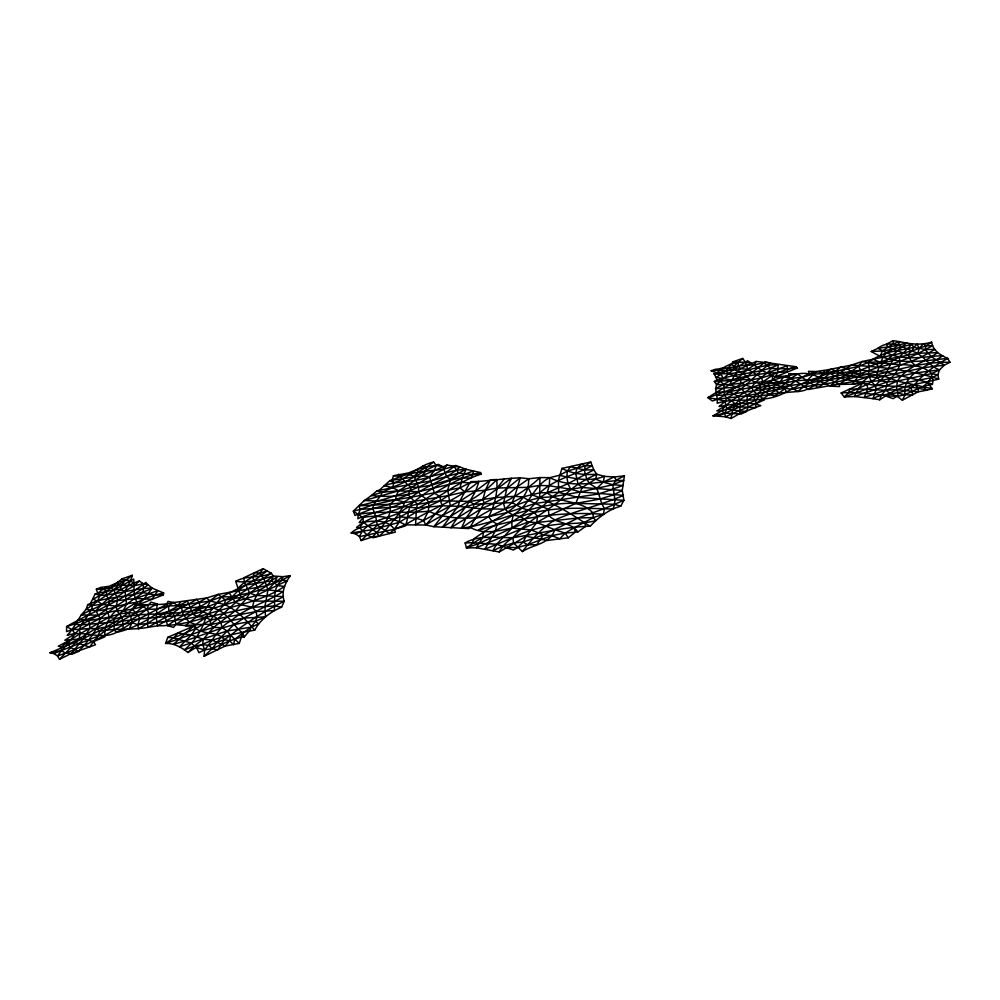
<?xml version="1.0" encoding="UTF-8"?>
<svg xmlns="http://www.w3.org/2000/svg" width="1000" height="1000" viewBox="0 0 1000 1000"><rect width="100%" height="100%" fill="white"/><g stroke="black" fill="none" stroke-linecap="round" stroke-linejoin="round"><path stroke-width="1.5" d="M167.763 637.325L173.55 637.913L191.05 642.962L196.55 647.712L199.013 652.688L204.587 649.825L212.125 648.725L229.638 640.8L241.3 636.987L244.15 637.075L242.712 633.062C232.375 625.275 227.125 611.4 213.425 608.225C200.688 603.55 184.525 613.062 173.637 602.537C161.95 605.525 149.613 604.025 137.55 605.1L144.05 598.913L152.2 588.125C132.287 598.612 108.125 595.037 87.688 604.675L86.125 609.375L95.838 610.788C107.713 597.425 122.338 586.862 139.238 581.038L143.463 583.675L148.25 584.913L145.8 582.45C121.525 601 92.888 611.413 66.612 626.562L66.562 631.613L72.1 629.675L89.637 628.587L96.912 628.587L99.725 631.263C115.738 628.062 132 630.337 148 627.362L147.487 623.088L148.863 613.4L147.125 609.388L143.25 606.55L137.55 605.1L163.375 594.862L163.6 592.95L152.2 588.125L148.25 584.913L116.15 606.188L100.138 618.375L79.538 629.375L74.95 633.675L64.825 640.238L83.438 638.675L93.45 641.637L95.55 644.775L71.237 653.525L59.525 659.325L57.512 655.925L53.812 653.538L50 652.775C80.512 639.663 112.287 627.812 137.55 605.1L134.25 594.475L133.737 579.062L114.2 589.8L86.125 609.375L81.225 614.987L72.1 629.675L67.225 635.388C83.75 629.388 100.487 640.775 116.638 632.337C137.95 627.913 155.775 614.25 173.637 602.537L206.588 597.987L218.15 594.375L265.975 585.862L282 580.175L290.3 575.65C285.15 583.188 281.025 592.112 284.2 601.25L281.6 607.188C270.5 611.7 260.487 619.562 254.675 630.163C231.575 634.087 207.975 638.987 187.975 652.463C181.525 647.45 174.075 643.025 165.6 643.45L167.763 637.325L193.538 626.125L205.825 617.4L252.5 607.3L275.012 605.95L281.6 607.188M290.3 575.65L282.863 576.688L273.4 576.013L271.262 573.188L267.125 570.913L253.888 580.825L221.637 596.7L205.825 617.4C190.225 622.362 173.925 626.013 157.487 625.763L156.312 617.863L157.1 603.875L151.012 602.125L148.45 604.987L147.125 609.388C119.2 628.362 89.637 645.113 57.512 655.925C63.1 648.225 70.175 642.038 74.95 633.675L72.1 629.675L66.612 626.562C83.413 621.562 99.225 613.25 116.875 610.712C127.638 610.837 138.175 607.925 148.45 604.987M950 362.287C922.325 361.7 895.75 370.513 869.062 376.538L862.375 381.987L862.35 383.237L852.3 384.175L839.375 384.412L830.25 379.575L825.025 378.025L818.838 377.587C801.825 366.613 780.863 380.425 762.8 381.838C743.388 382.75 725.95 392.013 707.875 397.663L717.4 399.2L747.325 395.688L753.213 397.013L779.075 392.987L798.062 391.525C805.612 383.713 816.388 380.637 824.05 373.075L824.1 370.475L851.45 365.112L862.062 361.55L911.85 351.05L925.837 345.85L931.663 342.175C932.875 350.725 940.575 355.188 947.725 358.413L950 362.287L944.338 365.138L939.538 369.837L931.7 373.612L897.35 381.075L886.375 385.825L854.6 396.525L844.237 396.95L841.162 392.975L862.35 383.237C883.575 387.95 905.812 384.3 926.862 390.175L932.337 388.738L927.075 382.125L886.35 372.325L860.638 370.2L840.562 372.975L813.238 374.062L802.188 377.312L790.7 378.5L779.712 382.038L761.45 384.188L751.775 387.275L729.837 391.625L716.425 392.262L707.875 397.663L712.337 400.938C726.762 397 736.225 383.688 750.425 379.688C766.612 378.225 780.525 370.7 796.025 366.75L797.425 367.975L775.312 376.9L767.337 385.975L753.213 397.013L734.5 406.587L721.388 411.025L713.025 415.863L725.362 416.775L731.087 418.5L739.6 413.65L760.75 405.588C747.188 400.962 732.775 404.4 719.075 406.525L725.212 401.3L726.6 398.137C743.9 389.913 755.425 374.4 770.55 363.1L796.025 366.75M163.6 592.95C145.213 596.875 127.875 605.7 114.075 618.475L114.138 629.975L116.638 632.337L122.987 628.638L123.088 624.288L121.938 617.175L116.875 610.712L116.15 606.188L117.35 601.138L117.15 596.8L114.887 593.737L114.2 589.8L108.162 586.388L100.738 587.475L96.363 589.15L97.7 593.35L99.963 595.462C117.525 594.675 134.425 588.125 152.2 588.125M539.837 492.837C554.538 478.9 574.85 475.138 592.125 465.775L585.375 465.8L584.275 469.938L586.8 479.162L589.425 483.5L596.888 488.3L601.7 503.475L604.35 508.638L603.475 514.288L593.35 517.575L578.188 517.975L536.812 522.525L528.075 522.1L512.038 528.025L478.3 543.7L466.425 547.975C489.738 530.05 521.95 522.888 539.675 497.663L539.95 477.575L549.8 477.65L559.388 475.312L567.425 471.062L585.375 465.8L590.75 462L593.787 469.9L596.763 474.25L604.388 476.325L614.05 476.987L624.4 475.875L622.275 490.425L623.888 500.3L620.725 506.2C608.688 509.5 598.625 517.275 590.188 526.225C563.962 526.938 538.6 533.812 512.9 537.65C497.062 537.888 479.425 534.562 465.163 542.913L466.425 547.975L476.2 547.775L499.263 551.962L526.2 536.25L536.812 522.525L548.975 515.55L575.763 503.413L600.087 499.038L614.513 494.5L622.275 490.425L582.163 487.512L570.588 489.188L558.713 492.35L539.837 492.837L531.65 494.725L522.875 496.987L512.025 502.587L505.075 509.162L488.688 516.638L468.7 528.6L433.825 526.7L425.775 524.987L405.288 524.862L394.375 529.2L359.513 536.638L355.538 533.862L351.175 532.975C360.55 523.938 374.05 527.562 384.85 522.3C392.788 519.2 401.262 517.35 408.175 512.125C434.5 502.887 454.338 482.475 481.037 474.175L480.588 472.6L466.025 469.275L455.637 465.438C427.438 487.337 393 497.65 358.787 505.825L353.375 511.15L355.012 515.45L372.788 508.587L389.913 504.288L414.338 501.312L448.812 495.525L464.775 491.825L485.375 490.288L497.175 488.013L528.125 487.325L539.3 485.425L549.2 485.763L570.588 489.188L580.4 491.987L623.425 495.375C601.188 505.363 576.838 510.037 554.55 520.138C541.65 528 531.562 539.688 522.4 551.55L513.525 542.975L512.9 537.65C526.125 521.4 545.15 512.925 560.913 499.55C570.413 488.025 583.162 480.288 596.763 474.25L595.55 479.125L582.163 487.512L575.763 503.413C535.812 501.512 500.15 523.038 461.4 528.25L466.125 517.913L473.312 508.025L473.862 504.237L482.925 499.237L511.413 478.288L520.262 477.788L528.913 478.725L539.95 477.575C517.087 499.487 486.163 509.15 461.4 528.25M862.35 383.237L855.725 393.212L854.6 396.525L872.975 398.65C886.087 391.163 903.55 396.163 914.638 384.75C923.337 373.713 935.387 365.2 947.725 358.413C921.25 360.95 894.963 366.275 871.25 351.475L877.887 348.35L886.6 352.738L913.725 347.388L919.163 348.225L925.212 349.65L931.338 356.65L944.338 365.138L923.438 367.738L877.1 377.7L869.062 376.538L853.6 381.5L808.375 389.462C798.45 382.512 788.475 374.913 775.312 376.9L761.938 370.525L747.675 360.737L733.438 369.462L716.612 384.65L715.562 388.738L717.4 399.2L717.175 403.275C732.05 398.237 747.938 401.525 763.037 398.938C784.375 398.025 798.812 381.45 818.838 377.587C835.812 367.75 857.325 370.75 873.25 359.188C882.163 353.55 894.513 351.613 899.975 341.7C910.425 344.237 921.087 345.275 931.663 342.175M75.362 624.312L81.213 624.875L114.2 622.075L139.625 618.913L193.038 614.25L256.35 595.475L267.95 589.85L274.462 582.737L282.863 576.688L282 580.175C272.2 587.812 275.487 600.15 274.262 610.6L256.112 611.575L210.613 620.025L205.825 617.4L197.288 616.613L193.038 614.25L187.438 601.075L156.312 617.863L138.312 628.938L137.925 624.763L139.625 618.913L138.425 615.475L132.188 609.113L137.1 602.5C122.775 603.038 110 610.375 95.838 610.788L100.138 618.375C97.2 631.475 87.362 641.762 78.525 651.4L70.338 647.35L67.888 644.262C89.138 635.525 106.587 616.675 130.562 615.925C147.688 613.062 164.812 614.963 182.075 612.212C199.713 610.975 215.812 603.55 231.962 596.962C246.475 592.175 267.162 593.337 273.4 576.013L249.762 593.125L246.137 599.038L235.512 610.65L213.475 627.487L203.113 639.3L202.8 644.65L204.587 649.825L204.125 656.25L225.188 646.05L239.25 643.388L242.712 633.062L251.088 627.175L258.612 623.938L255.525 621.275C226.7 623.175 201.112 637.05 173.55 644.212L193.538 626.125C201 635.962 216.838 629.938 224.325 639.625L229.638 640.8L233.6 644.762L234.638 639.487L242.712 633.062M558.713 492.35L578.15 497.5L623.888 500.3L604.35 508.638L578.188 517.975L543.438 534.938L523.038 542.05L513.525 542.975L502.238 546.337L492.9 550.725L496.6 544.212L512.038 528.025L542.712 506.312L552.388 496.8L558.713 492.35L558.35 480.312L561.962 468.387L590.75 462M358.363 514.3L360.188 509.387L358.787 505.825L364.3 500.562L398.738 490.788L422.15 475.775L447 465.062L459.75 467.1C445.525 480.025 426.35 485.562 411.337 497.188C395.675 508.988 375.275 510.9 357.825 518.737L358.363 514.3C381.637 510.45 405.037 513.787 428.438 511.188C447.062 519.587 468.837 518.875 488.688 516.638C494.613 505.387 497.962 492.3 496.737 479.55L490.775 479.725L475.525 491.163L459.613 501.375L450.275 505.875L433.825 526.7L465.45 507.062L473.862 504.237L512.025 502.587L514.763 496.312L520.262 477.788L495.575 497.587L473.312 508.025L442.4 527.3L458.113 506.287L459.613 501.375L469.75 482.85L470.9 481.613L478.85 481.463C474.45 499.538 459.963 512.2 450.887 527.8L481.213 508.812L494.1 503.125L504.938 497.05L516.925 486.987L528.913 478.725L528.125 487.325L531.65 494.725L539.675 497.663L552.388 496.8L580.4 491.987L612.975 484.75L623.725 480.375C599.113 480.725 573.25 489.7 549.8 477.65L549.2 485.763L547.163 492.812L539.675 497.663L528.8 500.575L505.075 509.162L481.213 508.812L458.113 506.287L442.3 505.775L416.475 508L403.35 506.512L360.188 509.387L353.375 511.15L362.938 517.587C377.8 514.263 392.312 517.587 405.288 524.862C429.487 509.625 456.9 500.475 478.85 481.463L511.413 478.288L507.062 487.638L503.512 503.263L505.075 509.162L508.312 512.3L513.35 515.15L520.688 516.625C550.087 505.825 582.038 508.325 612.85 509.012C617.15 501.025 613 492.863 612.975 484.75L616.337 480.037L624.4 475.875M716.712 395.337L724.463 395.1L819.688 381.262L850.5 376.312L860.163 373.762L879.062 366.912L906.9 342.688L897.513 345.487L877.887 348.35C888.475 339.675 901.35 345.913 911.85 351.05C923.162 353.938 928.5 366 939.538 369.837L937.775 374.888L938.737 379.075C910.462 370.05 880.863 366.95 851.45 365.112L818.375 387.375L809.562 382.7L797.738 374.113L790.7 378.5L788.3 375.763L775.312 376.9L777.75 372.362L778.125 364.775C758.337 374.588 734.638 372.375 714.35 381.475L716.612 384.65L729.762 384.613L741.75 389.012L747.325 395.688L746.988 399.888L748.125 407.125L746.4 411.525L741.225 413.988L724.85 413.137L713.025 415.863M167.625 625.65L173.538 627.388L175.85 624.4C187.262 627.125 198.612 623.35 210.238 624.6L217.95 618.812L241.062 597.375L235.725 581.35C246.55 574.987 259.887 578.65 271.262 573.188L224.462 604.462L213.463 615.925L210.613 620.025L210.238 624.6L200.763 631.25L165.6 643.45L173.55 637.913L178.1 633.15L191.412 634.925L203.113 639.3L211.713 639.975L225.188 646.05L229.638 640.8L230.588 635.237C247.1 622.025 265.212 610.638 284.2 601.25L253.925 601.038L241.062 597.375L225.375 599.95L218.15 594.375C203.15 607.638 183.412 613.3 167.625 625.65L164.363 614.012M480.588 472.6C457.175 477.4 437.312 491.438 417.663 504.263L416.475 508L415.575 524.725L423.587 520.475L428.438 511.188L428.825 502.55L426.2 498.837L421.05 495.4L418.413 491.775L418.825 487.275L414.113 476.4L406.613 473.288L393.45 475.737L392.163 480.087L393.875 482.788L392.625 487.587L382.075 492.325L371.5 495.487L364.3 500.562L376.125 500.975L395.513 499.787L411.337 497.188L460 487.875L469.75 482.85L478.85 481.463M549.8 477.65C536.512 484.062 531.65 498.137 521.987 508.025C510.9 518.6 496.037 523.562 483.525 532.137L482.6 537.75L476.2 547.775L536.812 522.525L537.413 516.438L534.288 512.388L521.987 508.025L512.025 502.587M238.425 587.913C246.025 579.712 256.475 574.05 267.125 570.913L263.137 568.663L259.962 573.038L261.312 576.038L263.925 578.65L267.95 589.85L264.975 606.337L265.487 616.825L255.525 621.275L251.088 627.175L249.862 630.312L244.15 637.075M739.6 413.65L740.312 403.363L738.363 396.488L729.837 391.625M841.162 392.975C860.037 391.438 878.413 395.625 897.138 396.3C909.625 394.888 919.788 385.4 932.425 384.387L933.1 379.7L931.737 377.663L931.7 373.612C916.275 358.837 891.525 369.462 873.25 359.188M731.087 418.5L732.65 410.125L735.15 403.975L739.525 399.925L758.975 387.6L796.462 380.775L815.713 379.5L853.438 372.938L888.825 358.9L917.862 353.263L937.387 352.713C924.225 362.788 906.725 366.6 897.35 381.075L896.5 389.663L898.337 393.188L897.138 396.3L893.1 398.638L885.55 395.975L879.712 399.787L872.975 398.65L876.075 389.412L875.3 385.688L871.488 381.562L868.012 374.475L869.3 370.425L868.438 362.562L862.062 361.55C854.425 373.013 839.513 375.55 830.625 386.138L815.713 379.5M917.862 353.263L919.163 348.225L923.7 343.625L925.837 345.85L925.212 349.65C910.775 357.675 895.4 363.988 879.062 366.912L876 364.113L868.438 362.562L881.237 361.575L883 356.812L886.6 352.738C904.175 361.362 923.938 356.45 942.663 355.675C928.913 366.35 901.6 372.987 905.05 394.825L902.362 400.213L897.138 396.3L890.225 393.425L885.55 390.238L858.275 388.925L849.85 389.263L848.737 392.688L844.237 396.95L887.225 381.938L897.35 381.075L932.337 388.738M358.787 505.825L389.913 504.288L395.513 499.787L396.225 495.625L398.738 490.788L411.337 487.325L418.825 487.275L431.912 485.087L450.487 479.513L473.45 470.938L472.775 474.525L470.712 478.212C449.387 476.025 430.375 488.812 414.338 501.312C406.463 507.525 409.087 517.913 405.262 526L394.375 529.2L389.613 533.525L372.912 537.775L367.163 534.963L359.613 527.837L356.6 527.413C373.137 513.5 396.138 512.5 414.338 501.312L417.663 504.263L440.375 500.775L469.688 501.438L495.575 497.587L514.763 496.312L522.875 496.987L528.8 500.575L548.337 509.3L548.975 515.55C556.737 524.113 571.087 521.875 577.875 531.962L585.725 526.3L584.663 522.875C570.275 513.112 555.438 504.787 539.675 497.663M734.5 406.587L755.575 407.65L755.713 400.288C763.263 390.775 776.85 387.8 783.487 377.2M351.175 532.975L372.15 529.663L399.05 522.4L416.763 511.662L440.375 500.775L460 487.875L462.275 478.237L466.025 469.275L458.625 473.125L450.487 479.513L447.762 490.025L450.275 505.875L423.587 520.475L416.512 518.387L400.213 516.875L398.925 513.025L403.35 506.512L404.35 502.088L395.513 499.787L373.713 504.663L360.188 509.387M824.1 370.475C806.712 371.512 792.45 383.1 779.075 392.987C770.987 385.475 759.513 385.075 750.425 379.688C739.163 378.95 727.862 381.575 716.838 380.788L716.175 377.438L714.013 373.862L733.438 369.462L734.075 366.012L742.638 358.462L745.275 361.938L747.725 369.312L761.388 377.375L762.8 381.838L758.975 387.6L751.775 387.275L741.062 383.188L729.762 384.613L716.425 392.262M879.712 399.787L881.213 395.363L885.55 390.238L887.225 381.938C893.625 375.625 902.887 367.225 899.038 357.238L911.9 344.212L913.725 347.388L911.85 351.05L907.962 354.738L888.125 347.225L886.35 344.162L893.138 340.675L899.975 341.7L893.2 343.75L882.312 350.962L871.25 351.475M254.675 630.163C246.375 620.013 236.9 610.1 224.462 604.462L225.375 599.95M596.888 488.3L603.212 482.163L604.388 476.325C589.9 482.125 574.05 478.625 559.388 475.312M400.213 516.875L399.05 522.4L394.375 529.2L395.288 532.188L389.613 533.525L377.287 525.163L375.662 516.413L372.788 508.587C372.987 501.625 380.613 498.725 382.075 492.325L398.738 490.788L418.413 491.775L449.6 484.312L461.438 482.337L469.75 482.85M255.525 621.275L257.025 616.8L256.112 611.575L252.5 607.3L253.925 601.038L259.025 590.675L267.95 589.85L282.85 591.625C266.3 602.625 246.175 607.525 231.137 620.725C218.625 626.975 213.3 640.125 204.587 649.825L196.55 647.712M513.35 515.15L511.763 521.625L512.038 528.025C498.075 530.9 483.2 534.963 470.05 527.275L484.162 503.363L482.925 499.237L485.375 490.288L489.725 480.887M788.3 375.763L788.838 373.625L797.738 374.113M239.25 643.388L230.588 635.237L224.325 639.625L209.05 645.4L202.8 644.65L194.062 646.225L184.387 649.837C194.887 641.137 202.05 630.35 205.825 617.4M132.35 575.3L130.762 580.475L124.925 591.175C112 602.038 95.825 606.912 81.225 614.987L98.238 615.138L105.688 610.05L109.887 601.538L106.4 595.375L106.662 591.362L122.025 578.85L132.35 575.3C122.013 583.288 110.037 590.737 96.363 589.15M879.062 366.912L876.513 375.037L877.1 377.7L880.45 380.675L887.225 381.938M122.987 628.638L131.988 622.663L166.412 604.462L168.562 605.875L168.837 611.587L172.787 613.125L174.675 616.225L175.85 624.4L199.062 609.712L199.887 607.062L199.35 602.413L196.412 599.3C184.762 607.537 170.562 611.213 156.825 614.362M481.037 474.175L472.775 474.525L458.625 473.125L453.963 466.312L443.675 469.212L411.337 487.325L408.162 494.675L395.513 499.787M116.15 606.188L102.05 604.35L92.413 605.475L90.225 603.987L95.188 593.913L114.2 589.8L120.2 589.475L121.538 585.462L125.013 580.3L130.762 580.475L133.637 583.725M99.725 631.263L97.925 636.237L89.513 647.038L75.65 642.513L59.525 659.325M880.612 355.312L882.312 350.962L892.85 349.25L911.9 344.212M797.425 367.975L787.95 368.837L771.062 368.462L763.662 362.762L754.188 365L747.725 369.312L740.438 368.688L734.212 375.675L729.762 384.613L747.362 376.375L765.425 361.75L770.55 363.1L756.225 361.45L740.438 368.688L733.438 369.462L723.037 367.863L711.175 370.737C732.6 380.387 755.7 363.725 778.125 364.775M771.062 368.462C765.85 375.962 756.325 379.162 751.775 387.275L753.4 391.062L764.488 399.888L725.362 416.775L724.85 413.137L726.725 408.562L735.15 403.975L731.675 400.712L726.6 398.137L724.463 395.1L723.713 384.637L720.825 381.55L714.35 381.475M102.05 604.35L97.475 601.15L99.963 595.462L106.662 591.362L100.738 587.475M129.088 629.188L131.988 622.663L130.562 615.925L127.987 612.775L123.287 610.575L126.587 604.2L143.125 592.587L155.363 595.025L163.375 594.862M96.912 628.587L131.988 622.663L137.925 624.763C161.325 621.087 185.05 620.887 207.913 613.95C233.812 605.612 261.438 601.7 284.575 586.425L277.325 585.6L274.462 582.737L277.3 576.688L271.337 580.825L245.637 585.075L238.562 590.388L231.962 596.962L221.637 596.7L210.113 601L177.65 605.763L168.562 605.875L156.938 609.038L147.125 609.388L135.3 612.987L105.962 630.237L97.925 636.237L53.812 653.538M251.088 627.175L227.05 630.975L179.513 646.812L191.412 634.925L195.725 628.55L195.125 624.225L189.412 622.188L186.075 618.513L182.075 612.212L181.812 606.9L172.787 613.125L148 627.362L157.487 625.763L206.588 597.987L210.113 601C206.125 612.888 193.675 617.762 185.338 625.95L193.538 626.125M398.925 513.025C385.3 519.375 365.775 520.712 359.513 536.638L361.1 540.575L372.475 536.912L379.137 536.112C392.537 525.55 398.137 506.763 417.663 504.263M465.163 542.913L472.287 542.75L474.4 538.425L483.525 532.137M577.875 531.962L565.125 533.075L554.738 529.738C550.363 544.012 533.2 544.425 522.4 551.55M120.2 589.475L124.925 591.175L126.587 604.2C112.688 610.325 104.113 621.838 104.825 636.85L93.45 641.637M499.263 551.962C507.675 535.212 528.587 531.025 545.2 526.4C561.875 522.35 579.2 524.75 595.812 520.712L593.35 517.575L592.8 512.825C581.163 499.575 560.037 504.038 547.163 492.812L568.013 483.65L593.787 469.9L584.275 469.938L570.325 466.688L567.425 471.062L566.788 476.725L568.013 483.65L570.588 489.188M166.412 604.462L168.075 601.375L173.637 602.537M528.125 487.325C520.388 510.412 495.975 517.087 478.312 530.275C518.475 517.837 561.438 511.175 603.475 514.288M472.287 542.75L496.6 544.212L513.362 550.075L517.413 547.575L523.038 542.05L526.2 536.25L547.163 540.475L568.288 537.8L575.363 532.075L574.025 527.85L593.35 517.575M756.225 361.45L754.188 365C739.275 364.212 725.8 369.6 711.175 370.737M899.038 357.238L892.463 360.788L884.5 376.262L875.3 385.688M359.613 527.837L363.338 522.188L362.938 517.587L359.225 522.575C370.962 521.375 386.312 517.987 394.375 529.2M224.325 639.625L217.8 649.862L212.125 648.725L209.05 645.4M574.025 527.85L565.125 533.075L551.788 535.625L543.438 534.938L536.675 544.812L527.6 544.775L517.413 547.575L506.062 547.413M418.413 491.775C403.375 496.238 387.05 497.4 371.5 495.487L377.137 490.675L379.325 490.225L390 480.525L422.15 475.775L425.688 471.15L426.8 466.975L433.675 462.038L436.163 465.35L442.9 466.8L446.538 476.55L450.487 479.513M398.738 490.788L392.625 487.587L384.25 485.737C398.8 480.275 414.925 482.5 429.525 476.775L434.35 470.525L436.163 465.35L438.237 464.325L442.9 466.8M497.175 488.013L504.363 478.837M717.4 399.2L725.212 401.3L725.713 405.525L716.862 410.9L721.388 411.025C728.775 400.087 741.787 395.35 751.775 387.275M177.65 605.763L180.625 602M447 465.062L443.675 469.212C426.225 471.35 408.1 472.025 392.163 480.087M767.3 372.912L787.113 365.838L787.625 371.825C768.8 372.688 749.663 374.688 731.612 379.9L716.175 377.438L725.7 371.15L733.213 361.712L742.638 358.462M931.7 373.612L937.775 374.888L931.737 377.663L923.263 386.887L926.862 390.175L918.012 391.863L896.5 389.663L885.55 390.238L864.275 397.4L867.638 388.862L867.113 384.462C855.45 379.55 840.9 381.188 830.075 373.175C820.575 380.863 810.938 390.65 798.062 391.525L793.637 389.062L790.275 385.062L772.487 379.913L772.463 375.337L762.8 381.838C774.087 380.8 782.487 390.037 793.637 389.062C810.925 384.75 828.975 384.538 846.112 379.712C875.975 371.112 908.312 366.587 934.7 349.363L925.212 349.65L932.613 345.625L925.837 345.85M114.2 589.8L118.225 585L117.737 582.35L125.013 580.3L122.025 578.85M50 652.775L61.337 650.55L65.138 652.987L71.237 653.525L83.438 638.675L89.637 628.587L89.8 624.163L88.562 620.675L84.95 619.637L78.288 619.987M716.6 373.275C725.037 364.3 739.837 359.525 751.712 363.738M897.35 381.075L884.5 376.262L853.438 372.938L850.5 376.312L839.375 384.412L839.513 386.575L830.625 386.138M423.587 520.475L425.775 524.987L442.3 505.775L440.375 500.775L440.125 496.613L434.4 493.162L429.525 476.775L422.15 475.775M75.65 642.513L78.987 638.825L80.2 633.7L79.538 629.375C81.85 620.413 91.225 614.812 92.413 605.475L87.688 604.675M414.113 476.4L418.475 471.788L426.8 466.975L436.163 465.35C417.312 473.85 400.363 487.7 379.325 490.225L382.075 492.325L377.137 490.675M806.9 380.637L816.25 371.587L824.05 373.075L835.675 371.075L840.512 367.062L846.95 368.587L853.438 372.938M187.975 652.463L194.062 646.225L203.113 639.3M372.475 536.912C380.575 528.175 392.625 517.375 389.913 504.288M747.725 369.312L738.625 377.362L728.9 373.762L725.7 371.15L715.013 369.263M790.7 378.5L781.162 386.7L755.088 403.963M139.238 581.038L134.225 585.775L124.925 591.175M496.737 479.55C477.35 500.838 449.575 509.862 425.775 524.987M913.725 347.388L917.075 344.225L919.163 348.225M204.125 656.25L212.125 648.725L221.525 636.625L233.663 624.85L243.787 618.15L283.475 596.6L256.35 595.475L249.762 593.125L241.062 597.375M361.1 540.575L377.287 525.163M143.25 606.55L135.3 612.987L127.987 612.775L119.537 613.888L109.175 617.125L88.562 620.675L72.1 629.675M97.7 593.35L102.912 589.25L117.737 582.35M61.337 650.55L61.262 647.013L70.475 639.763L80.2 633.7L109.175 617.125L114.075 618.475M433.675 462.038C418.5 465.163 408.488 478.275 393.875 482.788L390 480.525M877.1 377.7L867.113 384.462L848.737 392.688M779.075 392.987L774.688 395.925L769.513 394.738L758.975 387.6M731.612 379.9L715.562 388.738L736.538 387.137M210.613 620.025L195.725 628.55L173.55 637.913M88.562 620.675L98.238 615.138M147.125 609.388L157.1 603.875M885.55 395.975C901.237 385.05 920.888 383.825 938.737 379.075M824.05 373.075L831.375 369.15C843.15 374.538 855.9 379.237 869.062 376.538M70.475 639.763L58.3 646.188L61.262 647.013M902.362 400.213L918.012 391.863L918.55 388.2L914.638 384.75M263.137 568.663L243.875 577.725L244.325 581.987L249.762 593.125M595.55 479.125L603.212 482.163L614.05 476.987L616.337 480.037M267.95 589.85L287.175 580.763L282 580.175M78.525 651.4L71.988 654.25L71.237 653.525M355.538 533.862L362.262 531M718.487 415.838L755.713 400.288L753.213 397.013M885.55 390.238L906.587 382.562L931.737 377.663M512.9 537.65L484.825 549.263L495.238 531.163L497.088 524.062L491.75 521.05L488.688 516.638L508.312 512.3L535.188 503.488L599.062 493.925L622.975 485.5L612.975 484.75L603.212 482.163M135.8 598.45L157.838 590.65L152 599.275L135.8 598.45L109.887 601.538M422.713 465.887L426.8 466.975L417.038 469.5L399.975 476.337L393.45 475.737M200.763 631.25L213.475 627.487L221.887 627.6L227.05 630.975L230.588 635.237M458.625 473.125L430.838 480.938L392.625 487.587M273.4 576.013C261.188 579.4 248.512 583.225 235.725 581.35M429.525 476.775L456.163 470.275L466.025 469.275M892.463 360.788L876 364.113M747.325 395.688L784.525 388.225L787 392.587M939.538 369.837L914.875 373.013L880.45 380.675L862.375 381.987L852.3 384.175L860.163 373.762L860.638 370.2L858.538 366.475M596.763 474.25C584.975 475.087 572.5 474.137 561.962 468.387M575.763 503.413L614.275 504.25L620.725 506.2M265.487 616.825L243.787 618.15L210.238 624.6L213.475 627.487M816.25 371.587L808.487 371.337L809.338 373.525M259.962 573.038L254.488 572.8L252.562 577.362L259.025 590.675M714.013 373.862L721.188 374.4L723.138 378.312M512.038 528.025L531.3 530.013L543.438 534.938M733.213 361.712L738.138 362.362L738.462 366.012L740.438 368.688M118.225 585L134.225 585.775L143.463 583.675L143.125 592.587M746.4 411.525L732.65 410.125L726.725 408.562L725.713 405.525M224.462 604.462L210.113 601M252.5 607.3L241.363 604.775L235.325 602.3L228.962 592.413M898.337 393.188L905.05 394.825L912.763 394.913L911.2 388.062M95.188 593.913L99.963 595.462L93.125 599.188L97.475 601.15M554.738 529.738L536.812 522.525M585.375 465.8L581.525 464.188L576.912 468.512L575.638 473.225L578.162 484.263L582.163 487.512M927.075 382.125L932.425 384.387M199.062 609.712C207.162 614.963 221.163 615.425 221.887 627.6M731.1 364.363L734.075 366.012M733.438 369.462L743.288 373.638L750.425 379.688M523.038 542.05L527.6 544.775L551.788 535.625L559.8 538.8L565.125 533.075L568.288 537.8M584.663 522.875L590.188 526.225M271.337 580.825L274.462 582.737M721.388 411.025L724.85 413.137M528.075 522.1L520.688 516.625M411.337 487.325L407.65 484.888L398.5 474.175M469.688 501.438L473.862 504.237M363.338 522.188L376.737 532.625L379.137 536.112M408.162 494.675L414.338 501.312M460 487.875L464.775 491.825M915.163 365.538L911.325 361.562L907.962 354.738M105.688 610.05L107.925 612.8L109.175 617.125M738.625 377.362L740.487 379.988L741.062 383.188M417.038 469.5L418.475 471.788M893.138 340.675L893.2 343.75"/></g></svg>
